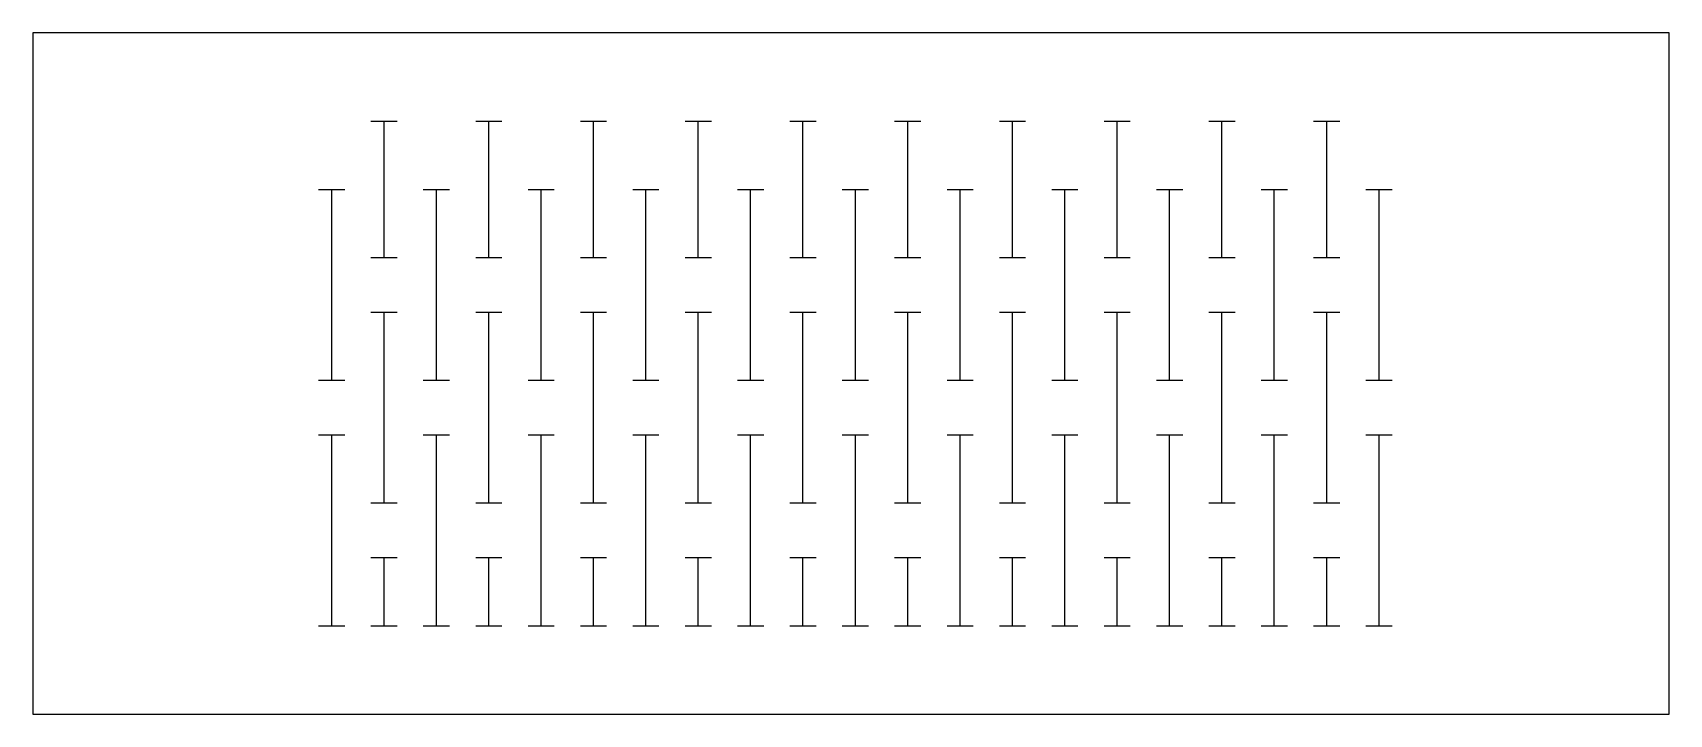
# Model space of a CAD drawing. Header units: millimetres. Extents: x 0 to 120, y 0 to 50.
import ezdxf

# ---------------------------------------------------------------- set-up
doc = ezdxf.new("R2010")
doc.units = ezdxf.units.MM
doc.layers.add('CUT', color=1, linetype='Continuous')

msp = doc.modelspace()

# ---------------------------------------------------------------- linework, layer by layer
at = {"layer": 'CUT'}
msp.add_lwpolyline([(120, 0), (120, 50), (0, 50), (0, 0), (120, 0)], close=True, dxfattribs=at)
for points in [[(24.8, 43.5), (26.72, 43.5)], [(25.76, 33.5), (25.76, 43.5)], [(32.48, 43.5), (34.4, 43.5)], [(33.44, 33.5), (33.44, 43.5)], [(40.16, 43.5), (42.08, 43.5)], [(41.12, 33.5), (41.12, 43.5)], [(47.84, 43.5), (49.76, 43.5)], [(48.8, 33.5), (48.8, 43.5)], [(55.52, 43.5), (57.44, 43.5)], [(56.48, 33.5), (56.48, 43.5)], [(63.2, 43.5), (65.12, 43.5)], [(64.16, 33.5), (64.16, 43.5)], [(70.88, 43.5), (72.8, 43.5)], [(71.84, 33.5), (71.84, 43.5)], [(78.56, 43.5), (80.48, 43.5)], [(79.52, 33.5), (79.52, 43.5)], [(86.24, 43.5), (88.16, 43.5)], [(87.2, 33.5), (87.2, 43.5)], [(93.92, 43.5), (95.84, 43.5)], [(94.88, 33.5), (94.88, 43.5)], [(20.96, 38.5), (22.88, 38.5)], [(21.92, 24.5), (21.92, 38.5)], [(28.64, 38.5), (30.56, 38.5)], [(29.6, 24.5), (29.6, 38.5)], [(36.32, 38.5), (38.24, 38.5)], [(37.28, 24.5), (37.28, 38.5)], [(44, 38.5), (45.92, 38.5)], [(44.96, 24.5), (44.96, 38.5)], [(51.68, 38.5), (53.6, 38.5)], [(52.64, 24.5), (52.64, 38.5)], [(59.36, 38.5), (61.28, 38.5)], [(60.32, 24.5), (60.32, 38.5)], [(67.04, 38.5), (68.96, 38.5)], [(68, 24.5), (68, 38.5)], [(74.72, 38.5), (76.64, 38.5)], [(75.68, 24.5), (75.68, 38.5)], [(82.4, 38.5), (84.32, 38.5)], [(83.36, 24.5), (83.36, 38.5)], [(90.08, 38.5), (92, 38.5)], [(91.04, 24.5), (91.04, 38.5)], [(97.76, 38.5), (99.68, 38.5)], [(98.72, 24.5), (98.72, 38.5)], [(24.8, 33.5), (26.72, 33.5)], [(32.48, 33.5), (34.4, 33.5)], [(40.16, 33.5), (42.08, 33.5)], [(47.84, 33.5), (49.76, 33.5)], [(55.52, 33.5), (57.44, 33.5)], [(63.2, 33.5), (65.12, 33.5)], [(70.88, 33.5), (72.8, 33.5)], [(78.56, 33.5), (80.48, 33.5)], [(86.24, 33.5), (88.16, 33.5)], [(93.92, 33.5), (95.84, 33.5)], [(24.8, 29.5), (26.72, 29.5)], [(25.76, 15.5), (25.76, 29.5)], [(32.48, 29.5), (34.4, 29.5)], [(33.44, 15.5), (33.44, 29.5)], [(40.16, 29.5), (42.08, 29.5)], [(41.12, 15.5), (41.12, 29.5)], [(47.84, 29.5), (49.76, 29.5)], [(48.8, 15.5), (48.8, 29.5)], [(55.52, 29.5), (57.44, 29.5)], [(56.48, 15.5), (56.48, 29.5)], [(63.2, 29.5), (65.12, 29.5)], [(64.16, 15.5), (64.16, 29.5)], [(70.88, 29.5), (72.8, 29.5)], [(71.84, 15.5), (71.84, 29.5)], [(78.56, 29.5), (80.48, 29.5)], [(79.52, 15.5), (79.52, 29.5)], [(86.24, 29.5), (88.16, 29.5)], [(87.2, 15.5), (87.2, 29.5)], [(93.92, 29.5), (95.84, 29.5)], [(94.88, 15.5), (94.88, 29.5)], [(20.96, 24.5), (22.88, 24.5)], [(28.64, 24.5), (30.56, 24.5)], [(36.32, 24.5), (38.24, 24.5)], [(44, 24.5), (45.92, 24.5)], [(51.68, 24.5), (53.6, 24.5)], [(59.36, 24.5), (61.28, 24.5)], [(67.04, 24.5), (68.96, 24.5)], [(74.72, 24.5), (76.64, 24.5)], [(82.4, 24.5), (84.32, 24.5)], [(90.08, 24.5), (92, 24.5)], [(97.76, 24.5), (99.68, 24.5)], [(20.96, 20.5), (22.88, 20.5)], [(21.92, 6.5), (21.92, 20.5)], [(28.64, 20.5), (30.56, 20.5)], [(29.6, 6.5), (29.6, 20.5)], [(36.32, 20.5), (38.24, 20.5)], [(37.28, 6.5), (37.28, 20.5)], [(44, 20.5), (45.92, 20.5)], [(44.96, 6.5), (44.96, 20.5)], [(51.68, 20.5), (53.6, 20.5)], [(52.64, 6.5), (52.64, 20.5)], [(59.36, 20.5), (61.28, 20.5)], [(60.32, 6.5), (60.32, 20.5)], [(67.04, 20.5), (68.96, 20.5)], [(68, 6.5), (68, 20.5)], [(74.72, 20.5), (76.64, 20.5)], [(75.68, 6.5), (75.68, 20.5)], [(82.4, 20.5), (84.32, 20.5)], [(83.36, 6.5), (83.36, 20.5)], [(90.08, 20.5), (92, 20.5)], [(91.04, 6.5), (91.04, 20.5)], [(97.76, 20.5), (99.68, 20.5)], [(98.72, 6.5), (98.72, 20.5)], [(24.8, 15.5), (26.72, 15.5)], [(32.48, 15.5), (34.4, 15.5)], [(40.16, 15.5), (42.08, 15.5)], [(47.84, 15.5), (49.76, 15.5)], [(55.52, 15.5), (57.44, 15.5)], [(63.2, 15.5), (65.12, 15.5)], [(70.88, 15.5), (72.8, 15.5)], [(78.56, 15.5), (80.48, 15.5)], [(86.24, 15.5), (88.16, 15.5)], [(93.92, 15.5), (95.84, 15.5)], [(24.8, 11.5), (26.72, 11.5)], [(25.76, 6.5), (25.76, 11.5)], [(32.48, 11.5), (34.4, 11.5)], [(33.44, 6.5), (33.44, 11.5)], [(40.16, 11.5), (42.08, 11.5)], [(41.12, 6.5), (41.12, 11.5)], [(47.84, 11.5), (49.76, 11.5)], [(48.8, 6.5), (48.8, 11.5)], [(55.52, 11.5), (57.44, 11.5)], [(56.48, 6.5), (56.48, 11.5)], [(63.2, 11.5), (65.12, 11.5)], [(64.16, 6.5), (64.16, 11.5)], [(70.88, 11.5), (72.8, 11.5)], [(71.84, 6.5), (71.84, 11.5)], [(78.56, 11.5), (80.48, 11.5)], [(79.52, 6.5), (79.52, 11.5)], [(86.24, 11.5), (88.16, 11.5)], [(87.2, 6.5), (87.2, 11.5)], [(93.92, 11.5), (95.84, 11.5)], [(94.88, 6.5), (94.88, 11.5)], [(20.96, 6.5), (22.88, 6.5)], [(24.8, 6.5), (26.72, 6.5)], [(28.64, 6.5), (30.56, 6.5)], [(32.48, 6.5), (34.4, 6.5)], [(36.32, 6.5), (38.24, 6.5)], [(40.16, 6.5), (42.08, 6.5)], [(44, 6.5), (45.92, 6.5)], [(47.84, 6.5), (49.76, 6.5)], [(51.68, 6.5), (53.6, 6.5)], [(55.52, 6.5), (57.44, 6.5)], [(59.36, 6.5), (61.28, 6.5)], [(63.2, 6.5), (65.12, 6.5)], [(67.04, 6.5), (68.96, 6.5)], [(70.88, 6.5), (72.8, 6.5)], [(74.72, 6.5), (76.64, 6.5)], [(78.56, 6.5), (80.48, 6.5)], [(82.4, 6.5), (84.32, 6.5)], [(86.24, 6.5), (88.16, 6.5)], [(90.08, 6.5), (92, 6.5)], [(93.92, 6.5), (95.84, 6.5)], [(97.76, 6.5), (99.68, 6.5)]]:
    msp.add_lwpolyline(points, dxfattribs=at)

doc.saveas('drawing.dxf')
